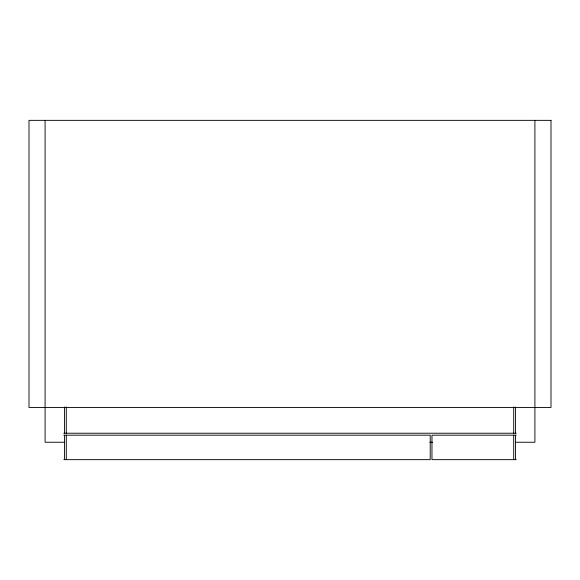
<?xml version="1.0" encoding="UTF-8"?>
<svg xmlns="http://www.w3.org/2000/svg" width="580" height="580" viewBox="0 0 580 580"><rect width="100%" height="100%" fill="white"/><g stroke="black" fill="none" stroke-linecap="round" stroke-linejoin="round"><path stroke-width="0.87" d="M63.8 433.224L516.2 433.224M63.8 435.181L430.215 435.181L430.215 459.65L63.8 459.65M516.2 435.181L431.97 435.181L431.97 459.65L516.2 459.65M64.105 442.25L45.095 442.25L45.095 120.35M429.882 442.25L432.6 442.25M515.895 442.25L534.905 442.25L534.905 120.35M515.526 406.986L515.526 433.224M515.526 435.181L515.526 459.65M513.699 406.986L513.699 433.224M513.699 435.181L513.699 459.65M66.294 406.986L66.294 433.224M66.294 435.181L66.294 459.65M64.467 406.986L64.467 433.224M64.467 435.181L64.467 459.65M551 120.35L29 120.35L29 407.45L551 407.45L551 120.35"/></g></svg>
